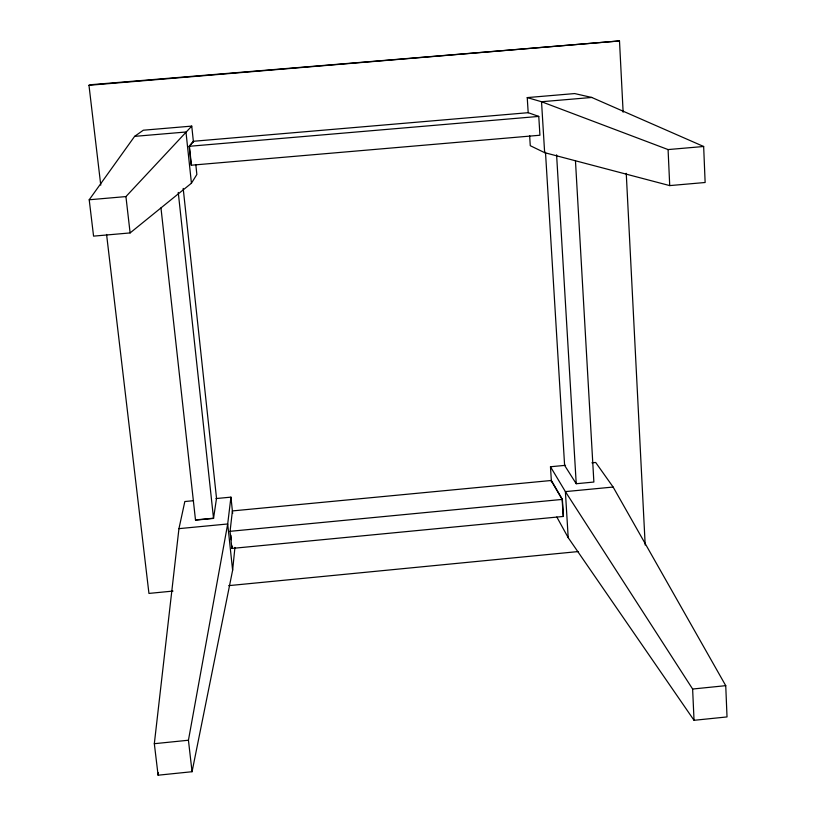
<?xml version="1.0" encoding="UTF-8"?>
<svg xmlns="http://www.w3.org/2000/svg" width="816" height="816" viewBox="0 0 816 816"><rect width="100%" height="100%" fill="white"/><g stroke="black" fill="none" stroke-linecap="round" stroke-linejoin="round"><path stroke-width="1.22" d="M193.565 500.698L184.834 501.524L178.949 528.646L154.326 743.702L158.1 775.2L192.056 771.722L232.621 570.251L234.937 547.424M231.887 548.444L230.071 531.318L232.397 510.928L551.341 480.481L562.377 499.402L563.428 516.446L231.887 548.444L232.152 545.965M215.985 498.566L230.938 497.138L227.695 523.974L188.435 740.234L192.056 771.722M158.1 775.2L158.426 772.681M160.966 207.917L195.514 520.139L213.537 518.415L216.526 498.301M193.453 142.219L191.75 126.103L143.32 130.213L134.62 136.364L89.209 199.767L93.565 236.13L130.111 232.927L191.434 183.212L196.86 174.471L195.809 164.546M193.586 141.26L189.414 146.278L191.423 165.209M189.169 146.299L193.351 141.28L528.187 112.69L538.774 116.413L539.927 135.232L191.179 165.23L189.169 146.299L538.774 116.413M89.209 199.767L125.929 196.585L191.75 126.103M100.766 185.15L88.975 85.292L91.086 84.691L619.497 40.933L623.138 112.22M154.326 743.702L188.435 740.234M565.539 465.324L550.474 466.752L565.386 491.62L692.621 689.03L725.74 685.664L727.025 716.927L694.039 720.304L568.201 537.673L556.828 517.018M173.002 591.07L148.94 593.416L106.58 234.447M228.694 585.643L578.095 551.575M591.906 462.815L595.68 462.458L613.122 487.04L725.74 685.664M195.493 519.925L213.517 518.201M545.486 152.266L564.611 465.406L576.229 483.735L593.875 482.042L575.464 160.854M178.949 528.646L227.695 523.974L232.621 570.251M613.122 487.04L565.386 491.62L568.201 537.673M230.071 531.318L562.377 499.402M528.197 112.792L527.238 97.594L541.528 101.735L668.08 149.573L703.657 146.492L705.136 182.498L669.722 185.599L544.649 152.663L530.267 145.697L529.635 135.578M527.238 97.594L574.668 93.565L591.763 97.461L703.657 146.492M134.62 136.364L185.977 131.998L191.434 183.212M591.763 97.461L541.528 101.735L544.649 152.663M88.975 85.292L619.497 40.933M551.126 480.502L562.153 499.423L563.203 516.477M125.929 196.585L130.111 232.927M183.192 188.414L216.546 498.505M178.255 192.433L213.537 518.415M230.938 497.138L232.662 513.468M230.877 535.245L231.356 539.804M550.474 466.752L551.422 481.746M556.594 154.836L576.229 483.735M626.249 173.329L645.191 545.037M668.08 149.573L669.722 185.599M692.621 689.03L694.039 720.304"/></g></svg>
